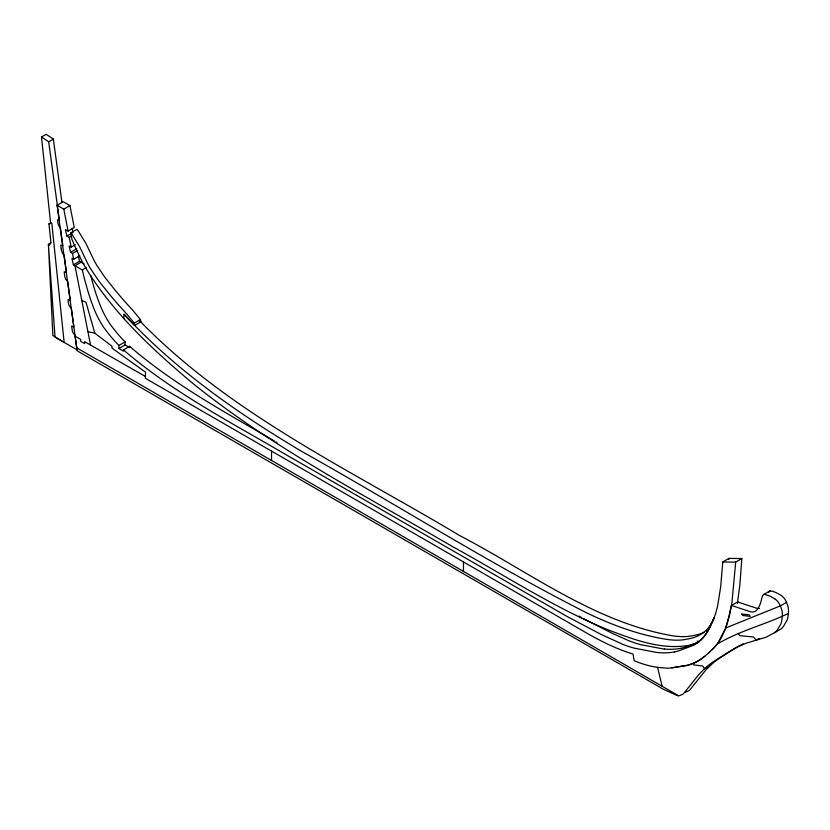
<?xml version="1.0" encoding="UTF-8"?>
<svg xmlns="http://www.w3.org/2000/svg" width="830" height="830" viewBox="0 0 830 830"><rect width="100%" height="100%" fill="white"/><g stroke="black" fill="none" stroke-linecap="round" stroke-linejoin="round"><path stroke-width="1.25" d="M123.888 318.44L123.971 314.217C174.995 369.506 237.152 412.915 301.466 451.281C397.082 504.733 489.752 563.809 587.557 613.287C612.862 625.322 639.442 635.178 667.237 639.453A177.589 102.536 60 0 0 668.97 639.681A149.94 86.569 60 0 0 674.095 640.117A134.46 77.636 60 0 0 677.446 640.179A117.455 67.811 60 0 0 680.714 640.044A107.392 62.001 60 0 0 683.121 639.795L683.91 639.681A170.503 98.438 60 0 0 686.244 639.287L688.568 638.841A157.752 91.082 60 0 0 690.861 638.332L692.365 637.938A103.294 59.636 60 0 0 695.291 636.994A93.717 54.106 60 0 0 696.712 636.423A99.019 57.166 60 0 0 698.777 635.458A93.157 53.784 60 0 0 702.657 633.093A89.391 51.605 60 0 0 705.625 630.676A85.449 49.333 60 0 0 707.793 628.445L708.301 627.843A83.384 48.14 60 0 0 709.764 625.934A78.238 45.173 60 0 0 710.667 624.585A84.245 48.638 60 0 0 711.933 622.448A78.425 45.277 60 0 0 712.7 620.944A84.131 48.576 60 0 0 714.08 617.759L707.7 631.35A102.827 59.366 60 0 1 706.88 632.668L703.923 636.724A92.732 53.535 60 0 1 702.958 637.845L702.74 638.104A62.26 35.939 60 0 1 700.012 640.636A65.549 37.848 60 0 1 696.816 642.679L695.447 643.343A77.812 44.924 60 0 1 692.583 644.402L691.836 644.63A112.922 65.197 60 0 1 688.807 645.366C660.576 650.232 632.553 639.142 606.574 629.244C552.645 606.896 503.613 574.557 452.578 546.628L450.721 545.549C363.322 494.607 272.313 447.401 193.131 383.657C151.537 348.849 110.93 310.991 83.28 263.847A219.577 126.772 60 0 1 71.93 239.32L70.716 232.898L76.868 229.339A22.524 13.01 60 0 1 78.58 231.435L85.905 243.398L93.873 260.06A67.272 38.834 60 0 0 96.861 265.361L104.715 277.085L114.696 289.639A271.358 156.673 60 0 0 132.634 310.078L140.415 319.581L140.778 321.884L134.626 325.443L132.468 323.254M737.424 603.182L739.8 585.451L741.844 558.538L728.927 558.403L722.764 561.952L720.731 586.416L717.826 604.842A149.193 86.133 60 0 1 713.696 618.941M728.875 559.451L728.937 558.424M741.844 558.538L735.691 562.097L731.915 602.881L729.29 616.078L725.524 628.269M770.551 590.887L772.429 591.302A39.861 23.012 60 0 1 775.168 592.278A47.092 27.183 60 0 1 777.897 593.533L781.3 595.535A10.116 5.841 60 0 1 786.508 602.258L787.608 605.215A13.342 7.709 60 0 1 788.355 608.525L788.49 610.392A28.832 16.642 60 0 1 788.448 612.706L788.147 615.684A39.456 22.784 60 0 1 787.452 619.056L787.276 619.657A22.13 12.782 60 0 1 786.902 620.643L783.344 626.526A46.667 26.944 60 0 1 781.248 628.777L774.514 632.792M758.859 608.4A25.512 14.732 60 0 1 756.732 608.255L737.652 601.926L731.489 605.475L727.371 622.905A184.104 106.292 60 0 1 726.229 626.328L725.015 629.565M737.476 602.881L737.652 601.926M725.202 629.088L717.794 643.281M713.333 619.709L713.665 618.9M713.063 620.342L712.638 621.348M711.953 622.905L710.895 625.27A151.703 87.586 60 0 1 708.602 629.804A115.744 66.825 60 0 1 704.566 635.936A101.81 58.785 60 0 1 699.752 641.04A100.959 58.287 60 0 1 693.475 645.325L678.432 650.948A179.498 103.636 60 0 1 676.17 651.519A151.89 87.7 60 0 1 674.634 651.851M718.189 642.742L714.267 647.473M712.078 649.672L714.236 647.504M713.696 648.064L708.706 652.847M709.795 651.83L710.366 651.301M708.664 652.878L705.23 655.876M705.189 655.908L704.037 656.831A135.342 78.144 60 0 1 686.379 665.67M50.64 223.436L41.5 136.96L46.148 134.284L53.348 139.118L61.97 202.562M41.5 136.96L48.7 141.795L53.348 139.118M775.147 599.084A10.116 5.841 60 0 1 780.356 605.807L781.455 608.764A13.342 7.709 60 0 1 782.202 612.073L782.337 613.951A28.832 16.642 60 0 1 782.296 616.265L781.995 619.232A39.456 22.784 60 0 1 781.3 622.604L781.123 623.206A22.13 12.782 60 0 1 780.75 624.202L777.191 630.074A46.667 26.944 60 0 1 775.096 632.325L766.505 637.056L746.139 643.229A325.702 188.047 60 0 0 729.207 651.675L713.323 661.759A222.917 128.702 60 0 0 704.629 668.617L699.337 673.939L683.474 693.724A16.642 9.607 60 0 1 682.872 694.171L679.687 695.561A11.786 6.806 60 0 1 678.587 695.716L678.442 695.716A12.336 7.117 60 0 1 677.207 695.54L663.616 689.388L77.117 350.768L57.063 205.269L63.215 201.721L69.948 205.601L74.254 227.555L68.102 231.103L65.414 229.568L66.898 236.042L69.243 237.401L71.193 247.122L75.291 244.757M57.063 205.269L63.796 209.16L69.948 205.601M51.17 242.744L48.389 244.352L49.136 245.286A9.12 5.271 60 0 0 50.723 240.876L48.96 223.861L50.817 222.793M66.898 236.042L73.05 232.483L72.065 228.167M69.243 237.401L71.297 236.208M71.193 247.122L69.118 245.919L70.571 252.351L76.723 248.793M70.571 252.351L72.501 253.461L77.626 250.504M272.333 439.765C223.218 411.192 172.775 383.678 129.605 346.318L123.442 349.866L123.442 351.142L118.918 348.527L118.918 345.467A97.484 56.284 60 0 1 103.833 327.518A60.03 34.663 60 0 1 93.209 306.747A131.68 76.028 60 0 1 87.679 290.324A264.459 152.689 60 0 1 82.284 269.958L73.393 264.832L71.919 258.306L73.663 259.323L79.825 255.765M73.393 264.832L79.545 261.284L84.276 264.013M81.153 262.207L75.001 265.766L90.543 345.031M82.284 269.958L86.393 267.592M134.626 325.443L134.263 323.14L140.415 319.581M118.918 345.467L125.071 341.919A97.484 56.284 60 0 1 109.996 323.97A60.03 34.663 60 0 1 99.361 303.189A131.68 76.028 60 0 1 93.832 286.775A264.459 152.689 60 0 1 90.678 275.436M118.918 348.527L125.071 344.969L129.605 347.583L129.605 346.318M763.559 594.591L769.752 591.012M786.539 602.321L780.387 605.879L725.617 628.009M788.407 613.412C765.208 624.658 739.478 630.748 717.12 644.163L716.352 645.128A117.86 68.05 60 0 1 714.806 646.902M710.605 665.235L704.452 668.793L702.74 666.023L693.911 664.934L693.185 663.326A135.228 78.072 60 0 1 686.576 665.421L668.399 668.285L657.557 667.351A150.79 87.057 60 0 1 634.172 660.701L633.051 654.071A253.565 146.402 60 0 1 608.421 644.454A348.766 201.358 60 0 1 583.469 631.215L145.343 378.273L145.541 372.214L111.977 348.092L112.071 346.328L94.817 333.172L88.094 331.73M759.263 638.436L756.182 640.221L753.63 637.015L739.706 635.676L738.41 633.622M698.964 642.13L684.584 647.4A179.498 103.636 60 0 1 682.322 647.96A151.89 87.7 60 0 1 680.787 648.292M48.96 223.861L51.802 223.135L64.149 342.417L52.881 335.507L48.389 244.352L55.039 337.156L76.983 349.824L74.949 334.895A8.31 4.793 60 0 1 74.129 334.262L72.936 332.685A6.433 3.714 60 0 1 72.252 330.402L71.639 325.972L73.87 326.947L71.328 308.2M686.296 665.504L671.761 667.932M722.785 561.972L735.691 562.097M764.399 594.436L766.266 594.861A39.861 23.012 60 0 1 769.005 595.826A47.092 27.183 60 0 1 771.744 597.092L775.147 599.094M82.056 300.709L85.957 302.162L94.817 333.172M731.489 605.475L750.579 611.814A25.512 14.732 60 0 0 752.706 611.949A16.714 9.649 60 0 0 757.043 609.894L758.63 607.446A51.823 29.922 60 0 0 760.031 604.437L760.27 603.794A43.274 24.983 60 0 0 760.882 601.833L762.22 596.708A14.297 8.259 60 0 1 762.957 595.214A8.549 4.939 60 0 1 763.123 594.996A3.922 2.262 60 0 1 764.378 594.394M70.249 300.336L68.081 299.433L68.226 301.778A12.118 6.993 60 0 0 68.61 303.988A6.256 3.611 60 0 0 69.004 305.264L69.533 306.26A5.582 3.227 60 0 0 71.328 308.179M585.42 619.616L612.322 633.363L628.933 640.781A183.077 105.701 60 0 0 632.585 642.14A173.231 100.015 60 0 0 640.739 644.692L662.745 648.863A181.106 104.559 60 0 0 664.457 649.029M583.563 618.62L584.496 619.118M580.782 617.115L581.706 617.624M578.925 616.099L579.848 616.607M273.267 440.294L274.19 440.834M276.048 441.892L276.981 442.432M75.105 336.181L80.5 339.283L80.894 341.524L84.619 343.579L84.67 341.67L145.406 376.478M678.504 695.716L76.713 347.832M123.442 349.866C172.381 392.082 230.273 421.982 285.686 454.508L567.191 616.545L600.598 634.162L622.78 644.339A183.077 105.701 60 0 0 626.432 645.699A173.231 100.015 60 0 0 634.587 648.24L656.582 652.411A181.106 104.559 60 0 0 658.304 652.577A137.593 79.441 60 0 0 674.655 651.892M140.062 321.158L140.778 321.884M139.554 320.65C229.941 413.952 350.26 469.956 459.986 535.755C529.156 571.652 594.622 622.625 673.389 635.904A177.589 102.536 60 0 0 675.122 636.122A149.94 86.569 60 0 0 680.247 636.558A134.46 77.636 60 0 0 683.598 636.631A117.455 67.811 60 0 0 686.866 636.486A107.392 62.001 60 0 0 689.274 636.237L690.062 636.122A170.503 98.438 60 0 0 692.407 635.739L694.72 635.292A157.752 91.082 60 0 0 697.013 634.774L698.518 634.39A103.294 59.636 60 0 0 701.443 633.435A93.717 54.106 60 0 0 702.865 632.865A99.019 57.166 60 0 0 704.245 632.242M131.752 322.517L123.971 314.217M134.263 323.14L126.482 313.626A271.358 156.673 60 0 1 108.543 293.198L98.563 280.633L90.698 268.92A67.272 38.834 60 0 1 87.721 263.618L79.753 246.956L72.428 234.994A22.524 13.01 60 0 0 70.716 232.888M657.557 667.351L662.164 686.327M78.321 255.848L79.545 261.284M72.501 253.461L73.663 259.323M63.796 209.16L68.102 231.103M48.7 141.795L59.397 220.479L57.54 219.68L57.685 221.724A13.737 7.927 60 0 0 57.861 222.897A8.124 4.689 60 0 0 58.453 225.055L58.785 225.76A4.804 2.77 60 0 0 60.154 227.42M60.372 227.659L62.862 245.96L60.766 245.047L61.088 248.284A17.689 10.219 60 0 0 61.254 249.291M64.138 255.339L66.514 272.8L64.19 271.804L64.429 274.097A22.794 13.166 60 0 0 64.688 275.768L64.989 277.096A5.903 3.413 60 0 0 65.549 278.745M70.083 299.07L67.676 281.412A5.302 3.061 60 0 1 65.663 279.005M463.462 561.931L463.462 571.611M271.524 451.115L271.524 460.546M125.071 341.919L125.071 344.969M680.808 648.344A137.593 79.441 60 0 1 664.446 649.008M697.999 641.071A112.922 65.197 60 0 1 697.241 641.279M706.911 630.79A93.157 53.784 60 0 1 706.268 631.174M64.076 255.433A7.595 4.389 60 0 1 61.296 249.311M704.016 656.789A135.622 78.3 60 0 1 693.226 663.419M739.717 645.584A325.702 188.047 60 0 0 735.359 648.116L719.475 658.2A222.917 128.702 60 0 0 710.781 665.069L705.49 670.391L689.626 690.176A16.642 9.607 60 0 1 689.035 690.612L685.839 692.013A11.786 6.806 60 0 1 685.175 692.137M740.827 644.983A325.702 188.047 60 0 1 743.068 643.821M724.953 629.503A139.948 80.8 60 0 1 718.251 642.814M769.265 591.437A3.922 2.262 60 0 1 770.541 590.836M769.109 591.666A8.549 4.939 60 0 1 769.275 591.448M768.777 592.226A14.297 8.259 60 0 1 769.109 591.666M759.16 608.483A16.714 9.649 60 0 1 758.9 608.504M741.74 614.117L742.653 615.476L750.206 616.379L749.262 614.812L741.74 614.065"/></g></svg>
